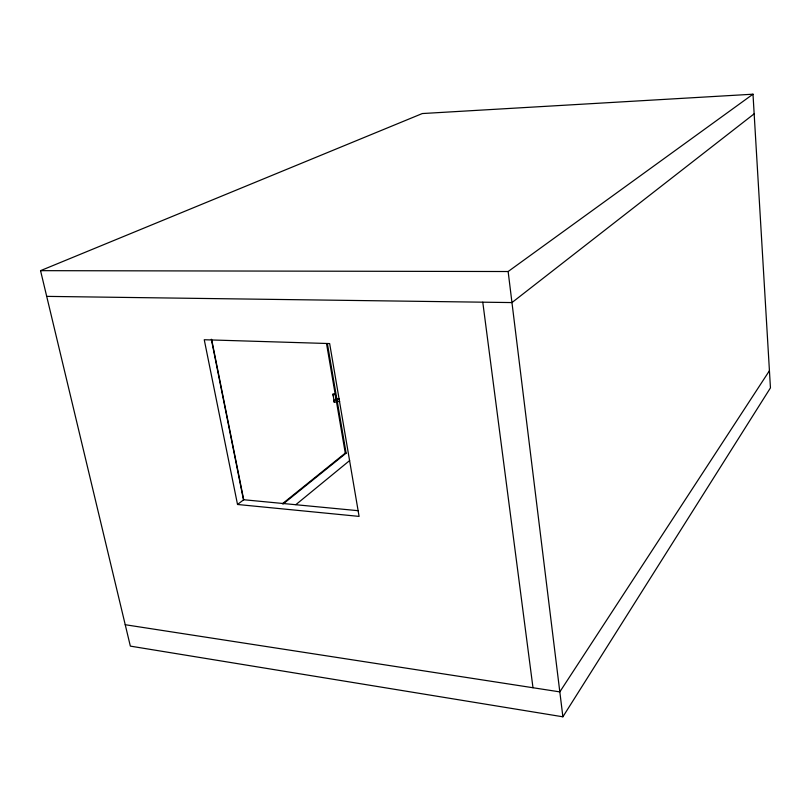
<?xml version="1.0" encoding="UTF-8"?>
<svg xmlns="http://www.w3.org/2000/svg" width="811" height="811" viewBox="0 0 811 811"><rect width="100%" height="100%" fill="white"/><g stroke="black" fill="none" stroke-linecap="round" stroke-linejoin="round"><path stroke-width="1.22" d="M562.885 716.802L770.45 387.871L752.993 94.198L422.298 113.55L40.55 270.661L130.348 646.124L562.885 716.802L508.142 271.523L752.993 94.198M769.426 370.728L559.823 691.884L125.229 624.723M295.863 504.655L349.663 460.547M282.34 503.813L345.273 453.106L346.125 453.167L327.421 343.813M283.221 503.905L346.125 453.167M754.159 113.834L511.964 302.574L46.703 296.38M237.522 504.483L359.091 516.394L329.651 343.57L204.25 339.738L237.522 504.483L243.716 499.738L358.401 510.717M339.343 399.326L333.919 400.259L334.274 402.286L339.687 401.354M334.274 402.286L332.997 394.126L335.136 393.761L335.977 399.154L339.221 398.596M40.55 270.661L508.142 271.523M211.701 339.708L243.716 499.738M211.336 339.231L243.523 500.083M326.559 343.783L345.273 453.106M332.997 394.126L333.331 396.133M335.47 395.768L335.987 399.012M482.778 302.189L532.989 687.738"/></g></svg>
